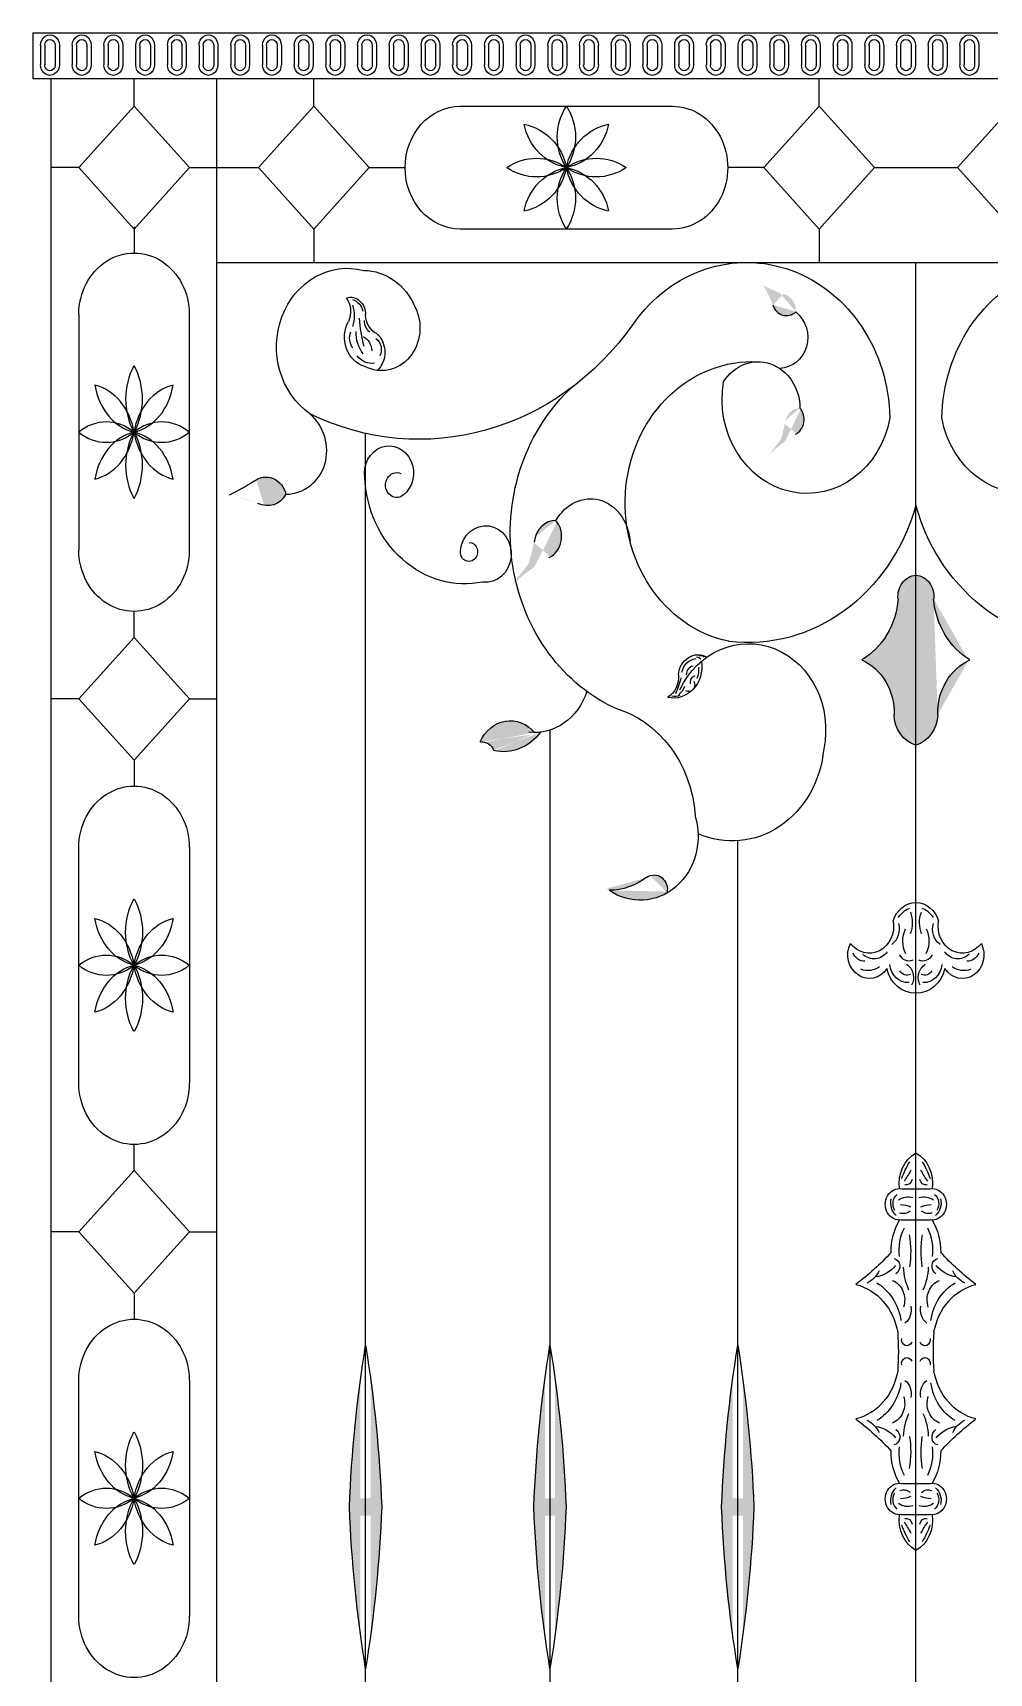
# Model space of a CAD drawing. Header units: inches. Extents: x -12530 to 36157, y 78659 to 110077.
# Drawn here: x 15988 to 16740, y 95311 to 96602 of the extents above; entities that cross this region are included whole.
import ezdxf

# ---------------------------------------------------------------- set-up
doc = ezdxf.new("R2010")
doc.units = ezdxf.units.IN
doc.header["$MEASUREMENT"] = 0
doc.layers.add('freecads.com', color=7, linetype='Continuous')

msp = doc.modelspace()

# ---------------------------------------------------------------- hatches: boundary and pattern name
at = {"layer": 'freecads.com'}
h = msp.add_hatch(color=256, dxfattribs=at)
edge = h.paths.add_edge_path()
edge.add_ellipse((16608.8, 96504), major_axis=(-43.1, 105.8), ratio=0.946901, start_angle=131.8802, end_angle=140.423)
edge.add_ellipse((16576.1, 96384.2), major_axis=(-4.8, 11.8), ratio=0.946901, start_angle=240.7336, end_angle=326.6039, ccw=False)
edge.add_ellipse((16580.5, 96390.7), major_axis=(-4.3, 10.5), ratio=0.946901, start_angle=83.2591, end_angle=201.2939, ccw=False)
edge.add_ellipse((16459.5, 96344.2), major_axis=(-47.3, 116.3), ratio=0.946901, start_angle=269.4365, end_angle=277.0688)
h = msp.add_hatch(color=256, dxfattribs=at)
edge = h.paths.add_edge_path()
edge.add_ellipse((16480.5, 96318.9), major_axis=(8.8, 121.2), ratio=0.835932, start_angle=253.254, end_angle=261.7968)
edge.add_ellipse((16590.8, 96293), major_axis=(1, 13.5), ratio=0.835932, start_angle=362.1074, end_angle=447.9777, ccw=False)
edge.add_ellipse((16584.6, 96297.4), major_axis=(0.9, 12.1), ratio=0.835932, start_angle=204.633, end_angle=322.6677, ccw=False)
edge.add_ellipse((16636.7, 96167.5), major_axis=(9.7, 133.3), ratio=0.835932, start_angle=30.8103, end_angle=38.4426)
h = msp.add_hatch(color=256, dxfattribs=at)
edge = h.paths.add_edge_path()
edge.add_ellipse((16119.5, 96078.7), major_axis=(-64.9, 151.1), ratio=0.932156, start_angle=318.2464, end_angle=326.7893, ccw=False)
edge.add_ellipse((16171.7, 96247.9), major_axis=(-7.2, 16.8), ratio=0.932156, start_angle=132.0655, end_angle=217.9358)
edge.add_ellipse((16171.9, 96236.2), major_axis=(-6.5, 15), ratio=0.932156, start_angle=257.3755, end_angle=375.4103)
edge.add_ellipse((16066.7, 96402.4), major_axis=(-71.4, 166.1), ratio=0.932156, start_angle=181.6006, end_angle=189.2329, ccw=False)
h = msp.add_hatch(color=256, dxfattribs=at)
edge = h.paths.add_edge_path()
edge.add_ellipse((16241.4, 96239.2), major_axis=(14, 173), ratio=0.83646, start_angle=252.6038, end_angle=261.1466)
edge.add_ellipse((16398.3, 96198.8), major_axis=(1.6, 19.3), ratio=0.83646, start_angle=361.4572, end_angle=447.3275, ccw=False)
edge.add_ellipse((16389.5, 96205.2), major_axis=(1.4, 17.2), ratio=0.83646, start_angle=203.9827, end_angle=322.0175, ccw=False)
edge.add_ellipse((16460.7, 96018.1), major_axis=(15.4, 190.3), ratio=0.83646, start_angle=30.1601, end_angle=37.7924)
h = msp.add_hatch(color=256, dxfattribs=at)
edge = h.paths.add_edge_path()
edge.add_ellipse((16614.1, 96162.1), major_axis=(0, 61), ratio=0.9, start_angle=208.3455, end_angle=264.5715)
edge.add_ellipse((16683.6, 96158.4), major_axis=(0, 16.7), ratio=0.9, start_angle=3.5702, end_angle=97.0624, ccw=False)
edge.add_line((16682.7, 96175), (16682.7, 96041.2))
edge.add_ellipse((16688.9, 96066.3), major_axis=(0, 26), ratio=0.9, start_angle=92.2371, end_angle=164.7241, ccw=False)
edge.add_ellipse((16625.2, 96066.8), major_axis=(0, 44.8), ratio=0.9, start_angle=268.0535, end_angle=338.2513)
h = msp.add_hatch(color=256, dxfattribs=at)
edge = h.paths.add_edge_path()
edge.add_ellipse((16751.3, 96162.1), major_axis=(0, 61), ratio=0.9, start_angle=95.4285, end_angle=151.6545, ccw=False)
edge.add_ellipse((16681.8, 96158.4), major_axis=(0, 16.7), ratio=0.9, start_angle=262.9376, end_angle=356.4298)
edge.add_line((16682.7, 96175), (16682.7, 96041.2))
edge.add_ellipse((16676.5, 96066.3), major_axis=(0, 26), ratio=0.9, start_angle=195.2759, end_angle=267.7629)
edge.add_ellipse((16740.2, 96066.8), major_axis=(0, 44.8), ratio=0.9, start_angle=21.7487, end_angle=91.9465, ccw=False)
h = msp.add_hatch(color=256, dxfattribs=at)
edge = h.paths.add_edge_path()
edge.add_ellipse((16341.1, 96032.3), major_axis=(0, 11.7), ratio=0.9, start_angle=-65.7393, end_angle=6.008)
edge.add_ellipse((16363.5, 96031.7), major_axis=(0, 28.9), ratio=0.9, start_angle=312.636, end_angle=424.9295, ccw=False)
edge.add_ellipse((16382.7, 96099.6), major_axis=(0, 48.3), ratio=0.9, start_angle=180, end_angle=186.1534)
edge.add_ellipse((16358.3, 96077.8), major_axis=(0, 41.6), ratio=0.9, start_angle=168.2323, end_angle=230.8237, ccw=False)
h = msp.add_hatch(color=256, dxfattribs=at)
edge = h.paths.add_edge_path()
edge.add_ellipse((16441.1, 95985.9), major_axis=(0, 58.8), ratio=0.9, start_angle=180.2988, end_angle=214.3384)
edge.add_ellipse((16476.7, 95927.6), major_axis=(0, 11.6), ratio=0.9, start_angle=256.7071, end_angle=393.0931, ccw=False)
edge.add_ellipse((16465.8, 95969.8), major_axis=(0, 50.6), ratio=0.9, start_angle=147.5719, end_angle=207.5217, ccw=False)
h = msp.add_hatch(color=256, dxfattribs=at)
edge = h.paths.add_edge_path()
edge.add_ellipse((15524.9, 95400.5), major_axis=(0, 885.5), ratio=0.833706, start_angle=272.6676, end_angle=280.9794, ccw=False)
edge.add_ellipse((15524.9, 95482.9), major_axis=(0, 885.5), ratio=0.833706, start_angle=259.0206, end_angle=267.3324, ccw=False)
edge.add_ellipse((16974.4, 95482.9), major_axis=(0, 885.5), ratio=0.833706, start_angle=92.6676, end_angle=100.9794, ccw=False)
edge.add_ellipse((16974.4, 95400.5), major_axis=(0, 885.5), ratio=0.833706, start_angle=439.0206, end_angle=447.3324, ccw=False)
h = msp.add_hatch(color=256, dxfattribs=at)
edge = h.paths.add_edge_path()
edge.add_ellipse((15670, 95400.5), major_axis=(0, 885.5), ratio=0.833706, start_angle=272.6676, end_angle=280.9794, ccw=False)
edge.add_ellipse((15670, 95482.9), major_axis=(0, 885.5), ratio=0.833706, start_angle=259.0206, end_angle=267.3324, ccw=False)
edge.add_ellipse((17119.5, 95482.9), major_axis=(0, 885.5), ratio=0.833706, start_angle=92.6676, end_angle=100.9794, ccw=False)
edge.add_ellipse((17119.5, 95400.5), major_axis=(0, 885.5), ratio=0.833706, start_angle=439.0206, end_angle=447.3324, ccw=False)
h = msp.add_hatch(color=256, dxfattribs=at)
edge = h.paths.add_edge_path()
edge.add_ellipse((15817.8, 95400.5), major_axis=(0, 885.5), ratio=0.833706, start_angle=272.6676, end_angle=280.9794, ccw=False)
edge.add_ellipse((15817.8, 95482.9), major_axis=(0, 885.5), ratio=0.833706, start_angle=259.0206, end_angle=267.3324, ccw=False)
edge.add_ellipse((17267.3, 95482.9), major_axis=(0, 885.5), ratio=0.833706, start_angle=92.6676, end_angle=100.9794, ccw=False)
edge.add_ellipse((17267.3, 95400.5), major_axis=(0, 885.5), ratio=0.833706, start_angle=439.0206, end_angle=447.3324, ccw=False)

# ---------------------------------------------------------------- linework, layer by layer
for p, q in [((15987.8, 96602), (18796.5, 96602)), ((15987.8, 96602), (15987.8, 96566.2)), ((15993.9, 96592.2), (15993.9, 96576.8)), ((15997.2, 96592.2), (15997.2, 96576.8)), ((16005.5, 96592.2), (16005.5, 96576.8)), ((16008.7, 96592.2), (16008.7, 96576.8)), ((16018.8, 96592.2), (16018.8, 96576.8)), ((16022.1, 96592.2), (16022.1, 96576.8)), ((16030.4, 96592.2), (16030.4, 96576.8)), ((16033.7, 96592.2), (16033.7, 96576.8)), ((16043.8, 96592.2), (16043.8, 96576.8)), ((16047.1, 96592.2), (16047.1, 96576.8)), ((16055.3, 96592.2), (16055.3, 96576.8)), ((16058.6, 96592.2), (16058.6, 96576.8)), ((16068.7, 96592.2), (16068.7, 96576.8)), ((16072, 96592.2), (16072, 96576.8)), ((16080.3, 96592.2), (16080.3, 96576.8)), ((16083.6, 96592.2), (16083.6, 96576.8)), ((16093.7, 96592.2), (16093.7, 96576.8)), ((16097, 96592.2), (16097, 96576.8)), ((16105.2, 96592.2), (16105.2, 96576.8)), ((16108.5, 96592.2), (16108.5, 96576.8)), ((16118.6, 96592.2), (16118.6, 96576.8)), ((16121.9, 96592.2), (16121.9, 96576.8)), ((16130.2, 96592.2), (16130.2, 96576.8)), ((16133.5, 96592.2), (16133.5, 96576.8)), ((16143.6, 96592.2), (16143.6, 96576.8)), ((16146.9, 96592.2), (16146.9, 96576.8)), ((16155.1, 96592.2), (16155.1, 96576.8)), ((16158.4, 96592.2), (16158.4, 96576.8)), ((16168.5, 96592.2), (16168.5, 96576.8)), ((16171.8, 96592.2), (16171.8, 96576.8)), ((16180.1, 96592.2), (16180.1, 96576.8)), ((16183.4, 96592.2), (16183.4, 96576.8)), ((16193.5, 96592.2), (16193.5, 96576.8)), ((16196.8, 96592.2), (16196.8, 96576.8)), ((16205, 96592.2), (16205, 96576.8)), ((16208.3, 96592.2), (16208.3, 96576.8)), ((16218.4, 96592.2), (16218.4, 96576.8)), ((16221.7, 96592.2), (16221.7, 96576.8)), ((16230, 96592.2), (16230, 96576.8)), ((16233.3, 96592.2), (16233.3, 96576.8)), ((16243.4, 96592.2), (16243.4, 96576.8)), ((16246.6, 96592.2), (16246.6, 96576.8)), ((16254.9, 96592.2), (16254.9, 96576.8)), ((16258.2, 96592.2), (16258.2, 96576.8)), ((16268.3, 96592.2), (16268.3, 96576.8)), ((16271.6, 96592.2), (16271.6, 96576.8)), ((16279.9, 96592.2), (16279.9, 96576.8)), ((16283.2, 96592.2), (16283.2, 96576.8)), ((16293.3, 96592.2), (16293.3, 96576.8)), ((16296.5, 96592.2), (16296.5, 96576.8)), ((16304.8, 96592.2), (16304.8, 96576.8)), ((16308.1, 96592.2), (16308.1, 96576.8)), ((16318.2, 96592.2), (16318.2, 96576.8)), ((16321.5, 96592.2), (16321.5, 96576.8)), ((16329.8, 96592.2), (16329.8, 96576.8)), ((16333, 96592.2), (16333, 96576.8)), ((16343.2, 96592.2), (16343.2, 96576.8)), ((16346.4, 96592.2), (16346.4, 96576.8)), ((16354.7, 96592.2), (16354.7, 96576.8)), ((16358, 96592.2), (16358, 96576.8)), ((16368.1, 96592.2), (16368.1, 96576.8)), ((16371.4, 96592.2), (16371.4, 96576.8)), ((16379.7, 96592.2), (16379.7, 96576.8)), ((16382.9, 96592.2), (16382.9, 96576.8)), ((16393, 96592.2), (16393, 96576.8)), ((16396.3, 96592.2), (16396.3, 96576.8)), ((16404.6, 96592.2), (16404.6, 96576.8)), ((16407.9, 96592.2), (16407.9, 96576.8)), ((16418, 96592.2), (16418, 96576.8)), ((16421.3, 96592.2), (16421.3, 96576.8)), ((16429.6, 96592.2), (16429.6, 96576.8)), ((16432.8, 96592.2), (16432.8, 96576.8)), ((16442.9, 96592.2), (16442.9, 96576.8)), ((16446.2, 96592.2), (16446.2, 96576.8)), ((16454.5, 96592.2), (16454.5, 96576.8)), ((16457.8, 96592.2), (16457.8, 96576.8)), ((16467.9, 96592.2), (16467.9, 96576.8)), ((16471.2, 96592.2), (16471.2, 96576.8)), ((16479.4, 96592.2), (16479.4, 96576.8)), ((16482.7, 96592.2), (16482.7, 96576.8)), ((16492.8, 96592.2), (16492.8, 96576.8)), ((16496.1, 96592.2), (16496.1, 96576.8)), ((16504.4, 96592.2), (16504.4, 96576.8)), ((16507.7, 96592.2), (16507.7, 96576.8)), ((16517.8, 96592.2), (16517.8, 96576.8)), ((16521.1, 96592.2), (16521.1, 96576.8)), ((16529.3, 96592.2), (16529.3, 96576.8)), ((16532.6, 96592.2), (16532.6, 96576.8)), ((16542.7, 96592.2), (16542.7, 96576.8)), ((16546, 96592.2), (16546, 96576.8)), ((16554.3, 96592.2), (16554.3, 96576.8)), ((16557.6, 96592.2), (16557.6, 96576.8)), ((16567.7, 96592.2), (16567.7, 96576.8)), ((16571, 96592.2), (16571, 96576.8)), ((16579.2, 96592.2), (16579.2, 96576.8)), ((16582.5, 96592.2), (16582.5, 96576.8)), ((16592.6, 96592.2), (16592.6, 96576.8)), ((16595.9, 96592.2), (16595.9, 96576.8)), ((16604.2, 96592.2), (16604.2, 96576.8)), ((16607.5, 96592.2), (16607.5, 96576.8)), ((16617.6, 96592.2), (16617.6, 96576.8)), ((16620.9, 96592.2), (16620.9, 96576.8)), ((16629.1, 96592.2), (16629.1, 96576.8)), ((16632.4, 96592.2), (16632.4, 96576.8)), ((16642.5, 96592.2), (16642.5, 96576.8)), ((16645.8, 96592.2), (16645.8, 96576.8)), ((16654.1, 96592.2), (16654.1, 96576.8)), ((16657.4, 96592.2), (16657.4, 96576.8)), ((16667.5, 96592.2), (16667.5, 96576.8)), ((16670.7, 96592.2), (16670.7, 96576.8)), ((16679, 96592.2), (16679, 96576.8)), ((16682.3, 96592.2), (16682.3, 96576.8)), ((16692.4, 96592.2), (16692.4, 96576.8)), ((16695.7, 96592.2), (16695.7, 96576.8)), ((16704, 96592.2), (16704, 96576.8)), ((16707.3, 96592.2), (16707.3, 96576.8)), ((16717.4, 96592.2), (16717.4, 96576.8)), ((16720.6, 96592.2), (16720.6, 96576.8)), ((16728.9, 96592.2), (16728.9, 96576.8)), ((16732.2, 96592.2), (16732.2, 96576.8)), ((15987.8, 96566.2), (18796.5, 96566.2)), ((16002.3, 94033.3), (16002.3, 96566.2)), ((16067.5, 96544.3), (16067.5, 96566.2)), ((16132.7, 94033.3), (16132.7, 96566.2)), ((16208.9, 96544.3), (16208.9, 96566.2)), ((16606.5, 96544.3), (16606.5, 96566.2)), ((16067.5, 96544.3), (16024, 96495.9)), ((16111, 96495.9), (16067.5, 96544.3)), ((16165.4, 96495.9), (16208.9, 96544.3)), ((16208.9, 96544.3), (16252.4, 96495.9)), ((16324.2, 96544.3), (16491.2, 96544.3)), ((16606.5, 96544.3), (16563, 96495.9)), ((16650, 96495.9), (16606.5, 96544.3)), ((16715.4, 96495.9), (16758.9, 96544.3)), ((16024, 96495.9), (16002.3, 96495.9)), ((16024, 96495.9), (16067.5, 96447.6)), ((16067.5, 96447.6), (16111, 96495.9)), ((16111, 96495.9), (16165.4, 96495.9)), ((16208.9, 96447.6), (16165.4, 96495.9)), ((16252.4, 96495.9), (16208.9, 96447.6)), ((16252.4, 96495.9), (16280.7, 96495.9)), ((16563, 96495.9), (16534.7, 96495.9)), ((16563, 96495.9), (16606.5, 96447.6)), ((16606.5, 96447.6), (16650, 96495.9)), ((16650, 96495.9), (16715.4, 96495.9)), ((16758.9, 96447.6), (16715.4, 96495.9)), ((16067.5, 96449.2), (16067.5, 96428.8)), ((16208.9, 96447.6), (16208.9, 96421.3)), ((16491.2, 96447.6), (16324.2, 96447.6)), ((16606.5, 96447.6), (16606.5, 96421.3)), ((16132.7, 96421.3), (17232.7, 96421.3)), ((16682.7, 94460.5), (16682.7, 96421.3)), ((16024, 96380.4), (16024, 96194.9)), ((16111, 96194.9), (16111, 96380.4)), ((16249.6, 94810.7), (16249.6, 96286.8)), ((16067.5, 96126.2), (16067.5, 96146.6)), ((16024, 96077.9), (16067.5, 96126.2)), ((16067.5, 96126.2), (16111, 96077.9)), ((16024, 96077.9), (16002.3, 96077.9)), ((16067.5, 96029.6), (16024, 96077.9)), ((16111, 96077.9), (16067.5, 96029.6)), ((16111, 96077.9), (16132.7, 96077.9)), ((16394.8, 94890.4), (16394.8, 96053.2)), ((16067.5, 96029.6), (16067.5, 96009.2)), ((16542.5, 95059.3), (16542.5, 95966)), ((16024, 95775.3), (16024, 95960.8)), ((16111, 95960.8), (16111, 95775.3)), ((16067.5, 95706.6), (16067.5, 95727)), ((16067.5, 95706.6), (16024, 95658.3)), ((16111, 95658.3), (16067.5, 95706.6)), ((16671.4, 95692.1), (16694, 95692.1)), ((16671.4, 95667.6), (16694, 95667.6)), ((16024, 95658.3), (16002.3, 95658.3)), ((16024, 95658.3), (16067.5, 95610)), ((16067.5, 95610), (16111, 95658.3)), ((16111, 95658.3), (16132.7, 95658.3)), ((16067.5, 95610), (16067.5, 95589.6)), ((16024, 95355.7), (16024, 95541.2)), ((16111, 95541.2), (16111, 95355.7)), ((16671.4, 95460.2), (16694, 95460.2)), ((16671.4, 95435.7), (16694, 95435.7))]:
    msp.add_line(p, q, dxfattribs=at)
at = {"layer": 'freecads.com', "extrusion": (0, 0, -1)}
for centre, major_axis, ratio, start_param, end_param in [((16001.3, 96592.2), (0, 8.24), 0.9, 4.712389, 7.853982), ((16001.3, 96592.2), (0, 4.6), 0.9, -1.570796, 1.570796), ((16026.3, 96592.2), (0, 8.24), 0.9, 4.712389, 7.853982), ((16026.3, 96592.2), (0, 4.6), 0.9, -1.570796, 1.570796), ((16051.2, 96592.2), (0, 8.24), 0.9, 4.712389, 7.853982), ((16051.2, 96592.2), (0, 4.6), 0.9, -1.570796, 1.570796), ((16076.2, 96592.2), (0, 8.24), 0.9, 4.712389, 7.853982), ((16076.2, 96592.2), (0, 4.6), 0.9, -1.570796, 1.570796), ((16101.1, 96592.2), (0, 8.24), 0.9, 4.712389, 7.853982), ((16101.1, 96592.2), (0, 4.6), 0.9, -1.570796, 1.570796), ((16126, 96592.2), (0, 8.24), 0.9, 4.712389, 7.853982), ((16126, 96592.2), (0, 4.6), 0.9, -1.570796, 1.570796), ((16151, 96592.2), (0, 8.24), 0.9, 4.712389, 7.853982), ((16151, 96592.2), (0, 4.6), 0.9, -1.570796, 1.570796), ((16175.9, 96592.2), (0, 8.24), 0.9, 4.712389, 7.853982), ((16175.9, 96592.2), (0, 4.6), 0.9, -1.570796, 1.570796), ((16200.9, 96592.2), (0, 8.24), 0.9, 4.712389, 7.853982), ((16200.9, 96592.2), (0, 4.6), 0.9, -1.570796, 1.570796), ((16225.8, 96592.2), (0, 8.24), 0.9, 4.712389, 7.853982), ((16225.8, 96592.2), (0, 4.6), 0.9, -1.570796, 1.570796), ((16250.8, 96592.2), (0, 8.24), 0.9, 4.712389, 7.853982), ((16250.8, 96592.2), (0, 4.6), 0.9, -1.570796, 1.570796), ((16275.7, 96592.2), (0, 8.24), 0.9, 4.712389, 7.853982), ((16275.7, 96592.2), (0, 4.6), 0.9, -1.570796, 1.570796), ((16300.7, 96592.2), (0, 8.24), 0.9, 4.712389, 7.853982), ((16300.7, 96592.2), (0, 4.6), 0.9, -1.570796, 1.570796), ((16325.6, 96592.2), (0, 8.24), 0.9, 4.712389, 7.853982), ((16325.6, 96592.2), (0, 4.6), 0.9, -1.570796, 1.570796), ((16350.6, 96592.2), (0, 8.24), 0.9, 4.712389, 7.853982), ((16350.6, 96592.2), (0, 4.6), 0.9, -1.570796, 1.570796), ((16375.5, 96592.2), (0, 8.24), 0.9, 4.712389, 7.853982), ((16375.5, 96592.2), (0, 4.6), 0.9, -1.570796, 1.570796), ((16400.5, 96592.2), (0, 8.24), 0.9, 4.712389, 7.853982), ((16400.5, 96592.2), (0, 4.6), 0.9, -1.570796, 1.570796), ((16425.4, 96592.2), (0, 8.24), 0.9, 4.712389, 7.853982), ((16425.4, 96592.2), (0, 4.6), 0.9, -1.570796, 1.570796), ((16450.4, 96592.2), (0, 8.24), 0.9, 4.712389, 7.853982), ((16450.4, 96592.2), (0, 4.6), 0.9, -1.570796, 1.570796), ((16475.3, 96592.2), (0, 8.24), 0.9, 4.712389, 7.853982), ((16475.3, 96592.2), (0, 4.6), 0.9, -1.570796, 1.570796), ((16500.3, 96592.2), (0, 8.24), 0.9, 4.712389, 7.853982), ((16500.3, 96592.2), (0, 4.6), 0.9, -1.570796, 1.570796), ((16525.2, 96592.2), (0, 8.24), 0.9, 4.712389, 7.853982), ((16525.2, 96592.2), (0, 4.6), 0.9, -1.570796, 1.570796), ((16550.2, 96592.2), (0, 8.24), 0.9, 4.712389, 7.853982), ((16550.2, 96592.2), (0, 4.6), 0.9, -1.570796, 1.570796), ((16575.1, 96592.2), (0, 8.24), 0.9, 4.712389, 7.853982), ((16575.1, 96592.2), (0, 4.6), 0.9, -1.570796, 1.570796), ((16600, 96592.2), (0, 8.24), 0.9, 4.712389, 7.853982), ((16600, 96592.2), (0, 4.6), 0.9, -1.570796, 1.570796), ((16625, 96592.2), (0, 8.24), 0.9, 4.712389, 7.853982), ((16625, 96592.2), (0, 4.6), 0.9, -1.570796, 1.570796), ((16649.9, 96592.2), (0, 8.24), 0.9, 4.712389, 7.853982), ((16649.9, 96592.2), (0, 4.6), 0.9, -1.570796, 1.570796), ((16674.9, 96592.2), (0, 8.24), 0.9, 4.712389, 7.853982), ((16674.9, 96592.2), (0, 4.6), 0.9, -1.570796, 1.570796), ((16699.8, 96592.2), (0, 8.24), 0.9, 4.712389, 7.853982), ((16699.8, 96592.2), (0, 4.6), 0.9, -1.570796, 1.570796), ((16724.8, 96592.2), (0, 8.24), 0.9, 4.712389, 7.853982), ((16724.8, 96592.2), (0, 4.6), 0.9, -1.570796, 1.570796), ((16001.3, 96576.8), (0, 8.24), 0.9, 1.570796, 4.712389), ((16001.3, 96576.8), (0, 4.6), 0.9, 1.570796, 4.712389), ((16026.3, 96576.8), (0, 8.24), 0.9, 1.570796, 4.712389), ((16026.3, 96576.8), (0, 4.6), 0.9, 1.570796, 4.712389), ((16051.2, 96576.8), (0, 8.24), 0.9, 1.570796, 4.712389), ((16051.2, 96576.8), (0, 4.6), 0.9, 1.570796, 4.712389), ((16076.2, 96576.8), (0, 8.24), 0.9, 1.570796, 4.712389), ((16076.2, 96576.8), (0, 4.6), 0.9, 1.570796, 4.712389), ((16101.1, 96576.8), (0, 8.24), 0.9, 1.570796, 4.712389), ((16101.1, 96576.8), (0, 4.6), 0.9, 1.570796, 4.712389), ((16126, 96576.8), (0, 8.24), 0.9, 1.570796, 4.712389), ((16126, 96576.8), (0, 4.6), 0.9, 1.570796, 4.712389), ((16151, 96576.8), (0, 8.24), 0.9, 1.570796, 4.712389), ((16151, 96576.8), (0, 4.6), 0.9, 1.570796, 4.712389), ((16175.9, 96576.8), (0, 8.24), 0.9, 1.570796, 4.712389), ((16175.9, 96576.8), (0, 4.6), 0.9, 1.570796, 4.712389), ((16200.9, 96576.8), (0, 8.24), 0.9, 1.570796, 4.712389), ((16200.9, 96576.8), (0, 4.6), 0.9, 1.570796, 4.712389), ((16225.8, 96576.8), (0, 8.24), 0.9, 1.570796, 4.712389), ((16225.8, 96576.8), (0, 4.6), 0.9, 1.570796, 4.712389), ((16250.8, 96576.8), (0, 8.24), 0.9, 1.570796, 4.712389), ((16250.8, 96576.8), (0, 4.6), 0.9, 1.570796, 4.712389), ((16275.7, 96576.8), (0, 8.24), 0.9, 1.570796, 4.712389), ((16275.7, 96576.8), (0, 4.6), 0.9, 1.570796, 4.712389), ((16300.7, 96576.8), (0, 8.24), 0.9, 1.570796, 4.712389), ((16300.7, 96576.8), (0, 4.6), 0.9, 1.570796, 4.712389), ((16325.6, 96576.8), (0, 8.24), 0.9, 1.570796, 4.712389), ((16325.6, 96576.8), (0, 4.6), 0.9, 1.570796, 4.712389), ((16350.6, 96576.8), (0, 8.24), 0.9, 1.570796, 4.712389), ((16350.6, 96576.8), (0, 4.6), 0.9, 1.570796, 4.712389), ((16375.5, 96576.8), (0, 8.24), 0.9, 1.570796, 4.712389), ((16375.5, 96576.8), (0, 4.6), 0.9, 1.570796, 4.712389), ((16400.5, 96576.8), (0, 8.24), 0.9, 1.570796, 4.712389), ((16400.5, 96576.8), (0, 4.6), 0.9, 1.570796, 4.712389), ((16425.4, 96576.8), (0, 8.24), 0.9, 1.570796, 4.712389), ((16425.4, 96576.8), (0, 4.6), 0.9, 1.570796, 4.712389), ((16450.4, 96576.8), (0, 8.24), 0.9, 1.570796, 4.712389), ((16450.4, 96576.8), (0, 4.6), 0.9, 1.570796, 4.712389), ((16475.3, 96576.8), (0, 8.24), 0.9, 1.570796, 4.712389), ((16475.3, 96576.8), (0, 4.6), 0.9, 1.570796, 4.712389), ((16500.3, 96576.8), (0, 8.24), 0.9, 1.570796, 4.712389), ((16500.3, 96576.8), (0, 4.6), 0.9, 1.570796, 4.712389), ((16525.2, 96576.8), (0, 8.24), 0.9, 1.570796, 4.712389), ((16525.2, 96576.8), (0, 4.6), 0.9, 1.570796, 4.712389), ((16550.2, 96576.8), (0, 8.24), 0.9, 1.570796, 4.712389), ((16550.2, 96576.8), (0, 4.6), 0.9, 1.570796, 4.712389), ((16575.1, 96576.8), (0, 8.24), 0.9, 1.570796, 4.712389), ((16575.1, 96576.8), (0, 4.6), 0.9, 1.570796, 4.712389), ((16600, 96576.8), (0, 8.24), 0.9, 1.570796, 4.712389), ((16600, 96576.8), (0, 4.6), 0.9, 1.570796, 4.712389), ((16625, 96576.8), (0, 8.24), 0.9, 1.570796, 4.712389), ((16625, 96576.8), (0, 4.6), 0.9, 1.570796, 4.712389), ((16649.9, 96576.8), (0, 8.24), 0.9, 1.570796, 4.712389), ((16649.9, 96576.8), (0, 4.6), 0.9, 1.570796, 4.712389), ((16674.9, 96576.8), (0, 8.24), 0.9, 1.570796, 4.712389), ((16674.9, 96576.8), (0, 4.6), 0.9, 1.570796, 4.712389), ((16699.8, 96576.8), (0, 8.24), 0.9, 1.570796, 4.712389), ((16699.8, 96576.8), (0, 4.6), 0.9, 1.570796, 4.712389), ((16724.8, 96576.8), (0, 8.24), 0.9, 1.570796, 4.712389), ((16724.8, 96576.8), (0, 4.6), 0.9, 1.570796, 4.712389), ((16324.2, 96495.9), (0, 48.3), 0.9, 3.141593, 6.283185), ((16442.7, 96520.1), (0, 43.4), 0.971566, 4.121913, 5.302865), ((16372.7, 96520.1), (0, 43.4), 0.971566, 0.98032, 2.161272), ((16491.2, 96495.9), (0, 48.3), 0.9, 0, 3.141593), ((16366.3, 96487.5), (0, 43.4), 0.971566, 0.194922, 1.375874), ((16415.8, 96538.5), (0, 43.4), 0.971566, 3.336515, 4.517467), ((16399.5, 96538.5), (0, 43.4), 0.971566, 1.765718, 2.946671), ((16449.1, 96487.5), (0, 43.4), 0.971566, -1.375874, -0.194922), ((16384.2, 96459.9), (0, 43.4), 0.971566, -0.590476, 0.590476), ((16431.2, 96459.9), (0, 43.4), 0.971566, -0.590476, 0.590476), ((16384.2, 96532), (0, 43.4), 0.971566, 2.551117, 3.732069), ((16366.3, 96504.3), (0, 43.4), 0.971566, 1.765718, 2.946671), ((16415.8, 96453.4), (0, 43.4), 0.971566, -1.375874, -0.194922), ((16442.7, 96471.8), (0, 43.4), 0.971566, 4.121913, 5.302865), ((16372.7, 96471.8), (0, 43.4), 0.971566, 0.98032, 2.161272), ((16431.2, 96532), (0, 43.4), 0.971566, 2.551117, 3.732069), ((16399.5, 96453.4), (0, 43.4), 0.971566, 0.194922, 1.375874), ((16449.1, 96504.3), (0, 43.4), 0.971566, 3.336515, 4.517467), ((16067.5, 96380.4), (0, 48.3), 0.9, 4.712389, 7.853982), ((16549.5, 96296), (0, 125.3), 0.9, -0.907485, 1.547672), ((16815.9, 96296), (0, 125.3), 0.9, -1.547672, 0.907485), ((16235.3, 96354.8), (0, 61.9), 0.9, 3.698195, 6.515372), ((16248.1, 96365.7), (0, 49.3), 0.9, 0, 1.140874), ((16237.5, 96380.4), (0, 13.5), 0.9, -0.245598, 1.604585), ((16222.7, 96382.7), (0, 16.9), 0.9, 0.885512, 2.051563), ((16236.8, 96380), (0, 12.3), 0.9, 0.225097, 1.329834), ((16218.9, 96379.1), (0, 24.2), 0.9, 1.207981, 1.917089), ((16254.9, 96362.6), (0, 24.2), 0.9, 3.413224, 5.247037), ((16369.1, 96391.8), (0, 138.9), 0.9, 4.445384, 4.608484), ((16259.3, 96375.8), (0, 11.7), 0.9, 3.780413, 4.692496), ((16262.2, 96369.7), (0, 33.6), 0.9, 1.053663, 3.587103), ((16264.9, 96380.6), (0, 17), 0.9, 3.55896, 4.673659), ((16573.5, 96363), (-9.5, 23.5), 0.946901, 1.056057, 3.465797), ((16291.9, 96520.5), (0, 238.4), 0.9, 2.237201, 3.554514), ((16248.3, 96361.6), (0, 12.4), 0.9, 4.049016, 5.137618), ((16265.4, 96366.2), (0, 25.8), 0.9, 4.000578, 4.742728), ((16242.8, 96351.3), (0, 13), 0.9, 0.459213, 1.540417), ((16252.8, 96352.8), (0, 10.3), 0.9, 0.571779, 2.093833), ((16247.9, 96350.6), (0, 18.8), 0.9, 0.693429, 2.440583), ((16254.6, 96359.1), (0, 17.3), 0.9, 3.007318, 3.989018), ((16553.8, 96232.2), (0, 111), 0.9, 3.32706, 6.330483), ((16558.5, 96306.5), (0, 36.6), 0.9, -0.96661, 1.570144), ((16497.9, 96208.1), (0, 149.3), 0.9, 3.546618, 5.59477), ((16596.9, 96313.6), (0, 74.1), 0.9, 1.77027, 4.898778), ((16768.5, 96313.6), (0, 74.1), 0.9, 1.384407, 4.512915), ((16268.1, 96255.5), (0, 21.4), 0.9, 4.531435, 8.807793), ((16066.7, 96402.4), (-71.4, 166.1), 0.932156, 2.980448, 3.113656), ((16171.9, 96236.2), (-6.5, 15), 0.932156, -0.26896, 1.791136), ((16328, 96256), (0, 87.7), 0.9, 2.963392, 4.672627), ((16274.2, 96246.1), (0, 9.8), 0.9, 2.532895, 6.669793), ((16171.7, 96247.9), (-7.2, 16.8), 0.932156, 2.479488, 3.978207), ((16425.7, 96196.8), (3.1, 38.4), 0.83646, -1.050968, 1.358773), ((16550.6, 96275.9), (0, 153.8), 0.9, 1.873153, 3.251868), ((16814.8, 96275.9), (0, 153.8), 0.9, 3.031318, 4.410033), ((16344.2, 96191.8), (0, 22.3), 0.9, -1.442485, 3.252017), ((16067.5, 96194.9), (0, 48.3), 0.9, 1.570796, 4.712389), ((16331, 96193.4), (0, 7.49), 0.9, 0.030097, 4.878681), ((16683.6, 96158.4), (0, 16.7), 0.9, 4.589127, 6.220874), ((16681.8, 96158.4), (0, 16.7), 0.9, 0.062311, 1.694058), ((16614.1, 96162.1), (0, 61), 0.9, 1.665542, 2.646871), ((16751.3, 96162.1), (0, 61), 0.9, 3.636314, 4.617644), ((16550.9, 96053.6), (0, 67.6), 0.9, -1.089855, 1.796663), ((16492, 96103.1), (0, 24.7), 0.9, 1.402738, 3.350664), ((16511.3, 96095.3), (0, 17.2), 0.9, -1.493842, 0.470724), ((16510.7, 96095.7), (0, 13.8), 0.9, -1.338271, -0.096677), ((16508.9, 96096.7), (0, 7.36), 0.9, 4.702472, 6.041522), ((16507.5, 96099.3), (0, 12), 0.9, 0.250091, 0.599128), ((16513.4, 96108.4), (0, 3.54), 0.9, -0.35831, 0.920417), ((16625.2, 96066.8), (0, 44.8), 0.9, 0.379586, 1.604769), ((16740.2, 96066.8), (0, 44.8), 0.9, 4.678417, 5.9036), ((16479.3, 96095.1), (0, 18.5), 0.9, 1.485735, 2.63627), ((16456.7, 96104.5), (0, 46.7), 0.9, 1.787792, 2.078008), ((16503.8, 96088.9), (0, 5.42), 0.9, 1.036118, 3.578182), ((16510.6, 96090.6), (0, 5.94), 0.9, 4.522624, 5.963827), ((16497.3, 96100.4), (0, 16), 0.9, 1.426307, 1.99645), ((16382.7, 96099.6), (0, 48.3), 0.9, 1.907165, 3.244253), ((16492.7, 96089.7), (0, 10.2), 0.9, 2.656904, 3.374573), ((16490.4, 96091.6), (0, 12.1), 0.9, 1.924111, 2.595919), ((16423.9, 95979), (0, 94.8), 0.9, 0.250028, 1.493797), ((16688.9, 96066.3), (0, 26), 0.9, 3.408207, 4.673344), ((16676.5, 96066.3), (0, 26), 0.9, 1.609841, 2.874978), ((16363.5, 96031.7), (0, 28.9), 0.9, -1.133233, 0.826657), ((16358.3, 96077.8), (0, 41.6), 0.9, 2.254552, 3.346978), ((16341.1, 96032.3), (0, 11.7), 0.9, -0.10486, 1.147367), ((16538.2, 96046.2), (0, 80.3), 0.9, 1.667814, 3.522156), ((16067.5, 95960.8), (0, 48.3), 0.9, 4.712389, 7.853982), ((16465.8, 95969.8), (0, 50.6), 0.9, 1.238414, 3.70757), ((16441.1, 95985.9), (0, 58.8), 0.9, 2.542274, 3.136377), ((16476.7, 95927.6), (0, 11.6), 0.9, -0.577584, 1.802801), ((16099.9, 95894.2), (0, 46.9), 0.833706, 4.121913, 5.302865), ((16035, 95894.2), (0, 46.9), 0.833706, 0.98032, 2.161272), ((16683, 95896.4), (0, 21.2), 0.9, -1.261953, -0.017137), ((16683, 95895.1), (0, 18.8), 0.9, -0.978685, -0.301462), ((16659.4, 95901.6), (0, 22.7), 0.9, 1.196481, 1.968091), ((16682.4, 95896.4), (0, 21.2), 0.9, 0.017137, 1.261953), ((16706, 95901.6), (0, 22.7), 0.9, 4.315095, 5.086704), ((16682.3, 95895.1), (0, 18.8), 0.9, 0.301462, 0.978685), ((16075, 95914.1), (0, 46.9), 0.833706, 3.336515, 4.517467), ((16029.1, 95859), (0, 46.9), 0.833706, 0.194922, 1.375874), ((16059.9, 95914.1), (0, 46.9), 0.833706, 1.765718, 2.946671), ((16105.8, 95859), (0, 46.9), 0.833706, -1.375874, -0.194922), ((16646, 95898.8), (0, 21.3), 0.9, 1.377389, 4.026619), ((16656.7, 95896.5), (0, 14.3), 0.9, 1.256698, 2.571326), ((16690.7, 95887.1), (0, 20.3), 0.9, 4.197314, 5.207471), ((16674.7, 95887.1), (0, 20.3), 0.9, 1.075714, 2.085871), ((16708.7, 95896.5), (0, 14.3), 0.9, 3.71186, 5.026488), ((16719.4, 95898.8), (0, 21.3), 0.9, 2.256566, 4.905797), ((16646.1, 95876.4), (0, 18.8), 0.9, 2.192732, 5.200863), ((16719.3, 95876.4), (0, 18.8), 0.9, 1.082322, 4.090453), ((16045.7, 95829.2), (0, 46.9), 0.833706, -0.590476, 0.590476), ((16089.2, 95829.2), (0, 46.9), 0.833706, -0.590476, 0.590476), ((16642.3, 95882.2), (0, 11), 0.9, 3.107275, 4.289187), ((16649.7, 95887.9), (0, 14.8), 0.9, 2.237488, 3.862834), ((16677.3, 95880.8), (0, 9.39), 0.9, 2.779542, 4.217056), ((16688.1, 95880.8), (0, 9.39), 0.9, 2.066129, 3.503643), ((16715.7, 95887.9), (0, 14.8), 0.9, 2.420351, 4.045697), ((16723.1, 95882.2), (0, 11), 0.9, 1.993998, 3.17591), ((16045.7, 95907), (0, 46.9), 0.833706, 2.551117, 3.732069), ((16029.1, 95877.2), (0, 46.9), 0.833706, 1.765718, 2.946671), ((16075, 95822.1), (0, 46.9), 0.833706, -1.375874, -0.194922), ((16099.9, 95842), (0, 46.9), 0.833706, 4.121913, 5.302865), ((16035, 95842), (0, 46.9), 0.833706, 0.98032, 2.161272), ((16089.2, 95907), (0, 46.9), 0.833706, 2.551117, 3.732069), ((16105.8, 95877.2), (0, 46.9), 0.833706, 3.336515, 4.517467), ((16059.9, 95822.1), (0, 46.9), 0.833706, 0.194922, 1.375874), ((16645, 95882.6), (0, 18.7), 0.9, 2.567672, 3.47585), ((16682, 95871.3), (0, 25.2), 0.9, 3.109788, 4.478602), ((16676.3, 95870.1), (0, 15.6), 0.9, 3.078893, 4.620961), ((16676, 95868.4), (0, 8.09), 0.9, 2.787912, 4.100685), ((16670.1, 95858.5), (0, 11.9), 0.9, 0.514653, 2.11433), ((16683.4, 95871.3), (0, 25.2), 0.9, 1.804583, 3.173397), ((16695.3, 95858.5), (0, 11.9), 0.9, 4.168856, 5.768532), ((16689.4, 95868.4), (0, 8.09), 0.9, 2.1825, 3.495273), ((16689.1, 95870.1), (0, 15.6), 0.9, 1.662224, 3.204293), ((16720.4, 95882.6), (0, 18.7), 0.9, 2.807335, 3.715514), ((16067.5, 95775.3), (0, 48.3), 0.9, 1.570796, 4.712389), ((16693.7, 95696.5), (0, 26.8), 0.9, 4.552132, 5.811997), ((16671.7, 95696.5), (0, 26.8), 0.9, 0.471188, 1.731053), ((16729.1, 95674.9), (0, 68.8), 0.9, -1.191687, -0.975604), ((16619.5, 95745), (0, 76.1), 0.9, 2.096374, 2.235296), ((16745.9, 95745), (0, 76.1), 0.9, 4.047889, 4.186811), ((16636.3, 95674.9), (0, 68.8), 0.9, 0.975604, 1.191687), ((16669.8, 95679.9), (0, 12.4), 0.9, 3.000486, 6.424292), ((16674.8, 95700.6), (0, 5.5), 0.9, 1.759546, 3.329798), ((16690.6, 95700.6), (0, 5.5), 0.9, 2.953387, 4.523639), ((16695.6, 95679.9), (0, 12.4), 0.9, -0.141107, 3.282699), ((16674.7, 95681.1), (0, 13.1), 0.9, 3.835377, 4.945555), ((16672.8, 95680.4), (0, 9.02), 0.9, 4.088577, 5.660062), ((16676.5, 95669.9), (0, 15.9), 0.9, -0.553926, 0.27033), ((16668.6, 95645.2), (0, 34.6), 0.9, 0.06434, 0.330228), ((16688.9, 95669.9), (0, 15.9), 0.9, -0.27033, 0.553926), ((16696.8, 95645.2), (0, 34.6), 0.9, -0.330228, -0.06434), ((16692.6, 95680.4), (0, 9.02), 0.9, 0.623123, 2.194608), ((16690.7, 95681.1), (0, 13.1), 0.9, 1.33763, 2.447809), ((16705.7, 95642.1), (0, 47.3), 0.9, -1.570796, -1.004207), ((16672.9, 95682), (0, 9.43), 0.9, 2.466349, 3.477461), ((16692.5, 95682), (0, 9.43), 0.9, 2.805725, 3.816836), ((16659.7, 95642.1), (0, 47.3), 0.9, 1.004207, 1.570796), ((16701.8, 95644), (0, 35.8), 0.9, 4.570722, 5.218017), ((16612.8, 95642.6), (0, 73.1), 0.9, 1.387413, 1.733767), ((16752.6, 95642.6), (0, 73.1), 0.9, 4.549419, 4.895772), ((16663.6, 95644), (0, 35.8), 0.9, 1.065168, 1.712464), ((16519.1, 95806.3), (0, 229.4), 0.9, 2.368765, 2.542441), ((16846.3, 95806.3), (0, 229.4), 0.9, 3.740745, 3.91442), ((16636.4, 95637.8), (0, 21.8), 0.9, 2.058628, 2.730253), ((16647.6, 95651.4), (0, 28.9), 0.9, 2.317744, 3.003138), ((16664.2, 95631), (0, 6.5), 0.9, 0.229797, 2.657729), ((16713, 95632.3), (0, 44.5), 0.9, 4.250341, 4.670752), ((16652.4, 95632.3), (0, 44.5), 0.9, 1.612433, 2.032844), ((16701.2, 95631), (0, 6.5), 0.9, 3.625456, 6.053388), ((16717.8, 95651.4), (0, 28.9), 0.9, 3.280047, 3.965441), ((16729, 95637.8), (0, 21.8), 0.9, 3.552933, 4.224557), ((16626.4, 95570.5), (0, 47.4), 0.9, 0.21291, 1.390748), ((16635, 95582.4), (0, 40.3), 0.9, 0.483498, 1.418659), ((16659.3, 95604.8), (0, 16.2), 0.9, 0.338833, 1.934385), ((16706.1, 95604.8), (0, 16.2), 0.9, 4.3488, 5.944352), ((16730.4, 95582.4), (0, 40.3), 0.9, -1.418659, -0.483498), ((16738.9, 95570.5), (0, 47.4), 0.9, -1.390748, -0.21291), ((16667.7, 95596.9), (0, 12.6), 0.9, 1.334146, 2.542186), ((16697.7, 95596.9), (0, 12.6), 0.9, 3.740999, 4.949039), ((16067.5, 95541.2), (0, 48.3), 0.9, 4.712389, 7.853982), ((16482.5, 95563.9), (0, 207.1), 0.9, 1.497727, 1.643866), ((16675.6, 95573.3), (0, 4.66), 0.9, 2.00956, 4.951822), ((16689.8, 95573.3), (0, 4.66), 0.9, 1.331363, 4.273626), ((16882.9, 95563.9), (0, 207.1), 0.9, 4.63932, 4.785458), ((16974.4, 95400.5), (0, 885.5), 0.833706, -1.524238, -1.37917), ((15524.9, 95400.5), (0, 885.5), 0.833706, 1.37917, 1.524238), ((17119.5, 95400.5), (0, 885.5), 0.833706, -1.524238, -1.37917), ((15670, 95400.5), (0, 885.5), 0.833706, 1.37917, 1.524238), ((17267.3, 95400.5), (0, 885.5), 0.833706, -1.524238, -1.37917), ((15817.8, 95400.5), (0, 885.5), 0.833706, 1.37917, 1.524238), ((16626.4, 95557.3), (0, 47.4), 0.9, 1.750844, 2.928683), ((16675.6, 95554.6), (0, 4.66), 0.9, 4.472956, 7.415218), ((16689.8, 95554.6), (0, 4.66), 0.9, -1.132033, 1.810229), ((16738.9, 95557.3), (0, 47.4), 0.9, 3.354502, 4.532341), ((16635, 95545.4), (0, 40.3), 0.9, 1.722934, 2.658094), ((16667.7, 95530.9), (0, 12.6), 0.9, 0.599407, 1.807447), ((16697.7, 95530.9), (0, 12.6), 0.9, 4.475739, 5.683779), ((16730.4, 95545.4), (0, 40.3), 0.9, 3.625091, 4.560252), ((16659.3, 95523), (0, 16.2), 0.9, 1.207208, 2.802759), ((16706.1, 95523), (0, 16.2), 0.9, 3.480426, 5.075978), ((16519.1, 95321.5), (0, 229.4), 0.9, 0.599152, 0.772827), ((16636.4, 95490), (0, 21.8), 0.9, 0.41134, 1.082964), ((16713, 95495.5), (0, 44.5), 0.9, -1.529159, -1.108748), ((16652.4, 95495.5), (0, 44.5), 0.9, 1.108748, 1.529159), ((16846.3, 95321.5), (0, 229.4), 0.9, -0.772827, -0.599152), ((16729, 95490), (0, 21.8), 0.9, -1.082964, -0.41134), ((16099.9, 95474.6), (0, 46.9), 0.833706, 4.121913, 5.302865), ((16035, 95474.6), (0, 46.9), 0.833706, 0.98032, 2.161272), ((16647.6, 95476.5), (0, 28.9), 0.9, 0.138455, 0.823848), ((16664.2, 95496.8), (0, 6.5), 0.9, 0.483863, 2.911796), ((16612.8, 95485.3), (0, 73.1), 0.9, 1.407826, 1.754179), ((16752.6, 95485.3), (0, 73.1), 0.9, 4.529006, 4.875359), ((16701.2, 95496.8), (0, 6.5), 0.9, 3.37139, 5.799322), ((16717.8, 95476.5), (0, 28.9), 0.9, -0.823848, -0.138455), ((16075, 95494.5), (0, 46.9), 0.833706, 3.336515, 4.517467), ((16029.1, 95439.4), (0, 46.9), 0.833706, 0.194922, 1.375874), ((16059.9, 95494.5), (0, 46.9), 0.833706, 1.765718, 2.946671), ((16105.8, 95439.4), (0, 46.9), 0.833706, -1.375874, -0.194922), ((16705.7, 95485.7), (0, 47.3), 0.9, 4.1458, 4.712389), ((16701.8, 95483.9), (0, 35.8), 0.9, 4.206761, 4.854056), ((16663.6, 95483.9), (0, 35.8), 0.9, 1.429129, 2.076424), ((16659.7, 95485.7), (0, 47.3), 0.9, 1.570796, 2.137386), ((16045.7, 95409.6), (0, 46.9), 0.833706, -0.590476, 0.590476), ((16089.2, 95409.6), (0, 46.9), 0.833706, -0.590476, 0.590476), ((16669.8, 95448), (0, 12.4), 0.9, 3.000486, 6.424292), ((16695.6, 95448), (0, 12.4), 0.9, -0.141107, 3.282699), ((16045.7, 95487.4), (0, 46.9), 0.833706, 2.551117, 3.732069), ((16029.1, 95457.6), (0, 46.9), 0.833706, 1.765718, 2.946671), ((16075, 95402.5), (0, 46.9), 0.833706, -1.375874, -0.194922), ((16099.9, 95422.4), (0, 46.9), 0.833706, 4.121913, 5.302865), ((16035, 95422.4), (0, 46.9), 0.833706, 0.98032, 2.161272), ((16089.2, 95487.4), (0, 46.9), 0.833706, 2.551117, 3.732069), ((16105.8, 95457.6), (0, 46.9), 0.833706, 3.336515, 4.517467), ((16059.9, 95402.5), (0, 46.9), 0.833706, 0.194922, 1.375874), ((16674.7, 95446.7), (0, 13.1), 0.9, 4.479223, 5.589401), ((16672.8, 95447.4), (0, 9.02), 0.9, 3.764716, 5.3362), ((16676.5, 95457.9), (0, 15.9), 0.9, 2.871263, 3.695519), ((16672.9, 95445.8), (0, 9.43), 0.9, -0.335868, 0.675244), ((16668.6, 95482.6), (0, 34.6), 0.9, 2.811365, 3.077253), ((16688.9, 95457.9), (0, 15.9), 0.9, 2.587666, 3.411922), ((16696.8, 95482.6), (0, 34.6), 0.9, 3.205933, 3.47182), ((16692.5, 95445.8), (0, 9.43), 0.9, -0.675244, 0.335868), ((16692.6, 95447.4), (0, 9.02), 0.9, 0.946985, 2.51847), ((16690.7, 95446.7), (0, 13.1), 0.9, 0.693784, 1.803962), ((16974.4, 95482.9), (0, 885.5), 0.833706, 4.520762, 4.665831), ((15524.9, 95482.9), (0, 885.5), 0.833706, 1.617355, 1.762423), ((17119.5, 95482.9), (0, 885.5), 0.833706, 4.520762, 4.665831), ((15670, 95482.9), (0, 885.5), 0.833706, 1.617355, 1.762423), ((17267.3, 95482.9), (0, 885.5), 0.833706, 4.520762, 4.665831), ((15817.8, 95482.9), (0, 885.5), 0.833706, 1.617355, 1.762423), ((16693.7, 95431.3), (0, 26.8), 0.9, 3.61278, 4.872645), ((16674.8, 95427.2), (0, 5.5), 0.9, -0.188205, 1.382046), ((16671.7, 95431.3), (0, 26.8), 0.9, 1.41054, 2.670405), ((16690.6, 95427.2), (0, 5.5), 0.9, -1.382046, 0.188205), ((16729.1, 95452.9), (0, 68.8), 0.9, 4.117196, 4.33328), ((16619.5, 95382.9), (0, 76.1), 0.9, 0.906296, 1.045218), ((16745.9, 95382.9), (0, 76.1), 0.9, -1.045218, -0.906296), ((16636.3, 95452.9), (0, 68.8), 0.9, 1.949905, 2.165989), ((16067.5, 95355.7), (0, 48.3), 0.9, 1.570796, 4.712389)]:
    msp.add_ellipse(centre, major_axis=major_axis, ratio=ratio, start_param=start_param, end_param=end_param, dxfattribs=at)
at = {"layer": 'freecads.com'}
for centre, major_axis, ratio, start_param, end_param in [((16580.5, 96390.7), (-4.3, 10.5), 0.946901, 1.453146, 3.513242), ((16099.9, 96313.8), (0, 46.9), 0.833706, 0.98032, 2.161272), ((16035, 96313.8), (0, 46.9), 0.833706, 4.121913, 5.302865), ((16075, 96333.7), (0, 46.9), 0.833706, 1.765718, 2.946671), ((16029.1, 96278.6), (0, 46.9), 0.833706, -1.375874, -0.194922), ((16059.9, 96333.7), (0, 46.9), 0.833706, 3.336515, 4.517467), ((16105.8, 96278.6), (0, 46.9), 0.833706, 0.194922, 1.375874), ((16045.7, 96248.8), (0, 46.9), 0.833706, -0.590476, 0.590476), ((16089.2, 96248.8), (0, 46.9), 0.833706, -0.590476, 0.590476), ((16184.7, 96274.9), (-14.4, 33.5), 0.932156, 2.778163, 5.187904), ((16584.6, 96297.4), (0.9, 12.1), 0.835932, 3.571519, 5.631614), ((16045.7, 96326.6), (0, 46.9), 0.833706, 2.551117, 3.732069), ((16029.1, 96296.8), (0, 46.9), 0.833706, 3.336515, 4.517467), ((16075, 96241.7), (0, 46.9), 0.833706, 0.194922, 1.375874), ((16099.9, 96261.6), (0, 46.9), 0.833706, 0.98032, 2.161272), ((16105.8, 96296.8), (0, 46.9), 0.833706, 1.765718, 2.946671), ((16059.9, 96241.7), (0, 46.9), 0.833706, -1.375874, -0.194922), ((16089.2, 96326.6), (0, 46.9), 0.833706, 2.551117, 3.732069), ((16035, 96261.6), (0, 46.9), 0.833706, 4.121913, 5.302865), ((16398.3, 96198.8), (1.6, 19.3), 0.83646, 0.025433, 1.524153), ((16389.5, 96205.2), (1.4, 17.2), 0.83646, 3.56017, 5.620266)]:
    msp.add_ellipse(centre, major_axis=major_axis, ratio=ratio, start_param=start_param, end_param=end_param, dxfattribs=at)

doc.saveas('drawing.dxf')
